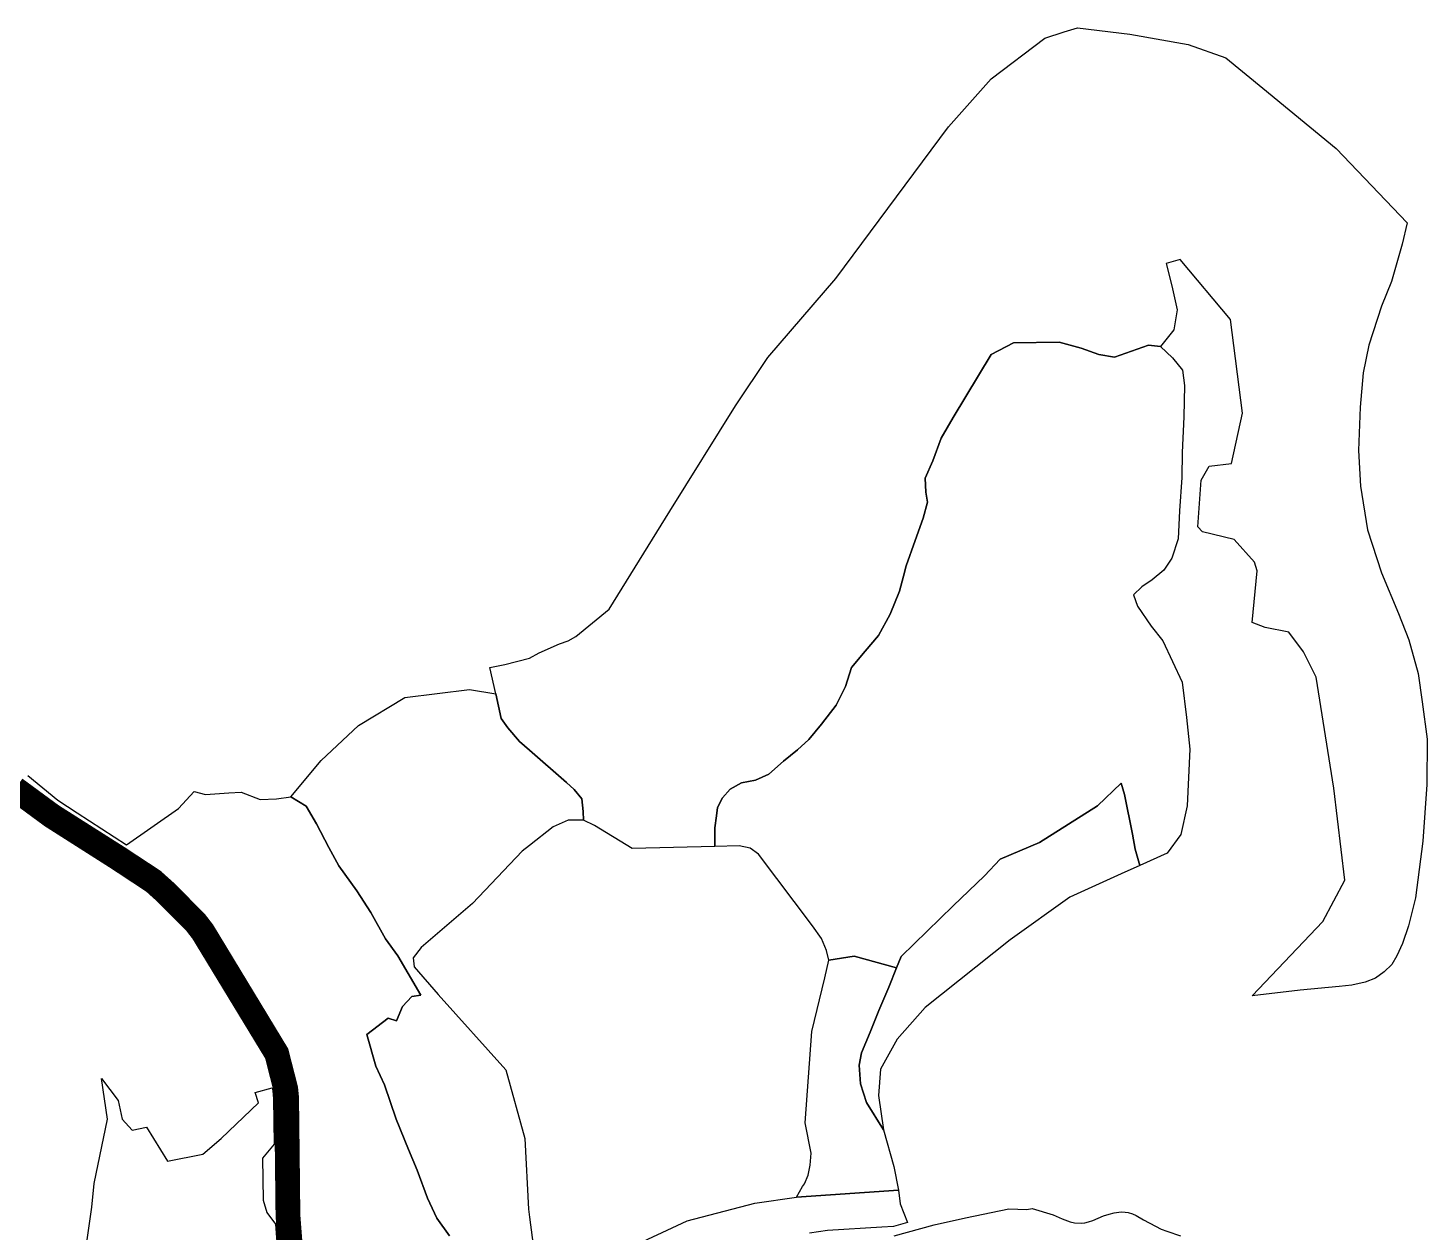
# Model space of a CAD drawing. Header units: millimetres. Extents: x 35444746 to 35449000, y 3482000 to 3488437.
# Drawn here: x 35447917.9 to 35448146.9, y 3487617.1 to 3487814.3 of the extents above; entities that cross this region are included whole.
import ezdxf

# ---------------------------------------------------------------- set-up
doc = ezdxf.new("R2010")
doc.units = ezdxf.units.MM
doc.linetypes.add('X3', pattern=[5, 4, -1])
for name, color, linetype, true_color in [('0203.02旱地整理', 9, 'Continuous', 0x808080), ('0204.02水田整理', 9, 'Continuous', 0x808080), ('0302.02田间道路工程', 6, 'X3', 0xff00ff)]:
    doc.layers.add(name, color=color, linetype=linetype, true_color=true_color)

msp = doc.modelspace()

# ---------------------------------------------------------------- linework, layer by layer
at = {"layer": '0203.02旱地整理', "color": 41}
for points in [[(35448143.660047, 3487782.428045), (35448142.878, 3487778.935), (35448141.108, 3487772.793), (35448139.462, 3487768.759), (35448137.381, 3487762.38), (35448136.472, 3487757.872), (35448135.961, 3487752.233), (35448135.738, 3487745.116), (35448136.033, 3487739.31), (35448137.207, 3487732.129), (35448139.481, 3487725.089), (35448142.268, 3487718.469), (35448143.939, 3487714.11), (35448145.477, 3487708.629), (35448146.156, 3487703.991), (35448146.933, 3487697.858), (35448146.897, 3487690.439), (35448146.24, 3487681.155), (35448145.032, 3487671.9), (35448143.881, 3487667.309), (35448142.899, 3487664.411), (35448142.002, 3487662.399), (35448141.188, 3487660.951), (35448139.892, 3487659.748), (35448138.516, 3487658.706), (35448136.82, 3487658.07), (35448134.64, 3487657.596), (35448132.542, 3487657.365), (35448126.168, 3487656.751), (35448118.308, 3487655.812), (35448129.86, 3487668.016), (35448133.455, 3487674.789), (35448131.677, 3487689.86), (35448128.779, 3487708.031), (35448126.701, 3487712.157), (35448124.296, 3487715.396), (35448120.427, 3487716.141), (35448118.332, 3487716.959), (35448119.116, 3487725.443), (35448118.687, 3487726.866), (35448115.373, 3487730.585), (35448110.188, 3487731.83), (35448109.392, 3487732.663), (35448109.951, 3487740.306), (35448111.258, 3487742.568), (35448114.914, 3487743.011), (35448116.734, 3487751.252), (35448114.765, 3487766.57), (35448106.514, 3487776.425), (35448104.228, 3487775.744), (35448105.133, 3487772.112), (35448106.05, 3487768.195), (35448105.49, 3487764.897), (35448103.281, 3487762.195), (35448101.33, 3487762.367), (35448095.791, 3487760.442), (35448093.23, 3487760.839), (35448090.306, 3487761.911), (35448086.732, 3487762.904), (35448079.247, 3487762.778), (35448075.577, 3487760.844), (35448069.344, 3487750.542), (35448067.375, 3487747.135), (35448066.024, 3487743.428), (35448064.79, 3487740.587), (35448064.861, 3487738.31), (35448065.178, 3487736.682), (35448064.443, 3487734.071), (35448063.123, 3487730.414), (35448061.667, 3487726.236), (35448061.218, 3487724.552), (35448060.565, 3487722.1), (35448059.027, 3487718.323), (35448057.135, 3487714.827), (35448054.949, 3487712.273), (35448052.735, 3487709.593), (35448051.741, 3487706.499), (35448050.177, 3487703.409), (35448047.797, 3487700.322), (35448045.747, 3487697.804), (35448043.863, 3487696.101), (35448041.571, 3487694.237), (35448039.196, 3487692.129), (35448036.99, 3487691.161), (35448034.705, 3487690.683), (35448032.845, 3487689.668), (35448031.592, 3487688.231), (35448030.768, 3487686.683), (35448030.598, 3487685.296), (35448030.344, 3487683.338), (35448030.344, 3487680.302), (35448016.812, 3487679.954), (35448010.631, 3487683.713), (35448008.841, 3487684.612), (35448008.778, 3487686.026), (35448008.558, 3487688.069), (35448007.313, 3487689.608), (35448006.063, 3487690.762), (35448000, 3487696.064), (35447998.366, 3487697.494), (35447996.442, 3487699.706), (35447995.383, 3487701.244), (35447994.477, 3487705.263), (35447993.528, 3487709.614), (35447995.953942, 3487710.069228), (35448000.000129, 3487711.105771), (35448001.563, 3487711.986), (35448004.885228, 3487713.475081), (35448006.342177, 3487713.993094), (35448007.607, 3487714.666), (35448013.056, 3487719.142), (35448022.968, 3487735.2), (35448033.716, 3487752.433), (35448039.031, 3487760.388), (35448050.167, 3487773.298), (35448068.596, 3487798.154), (35448075.558315, 3487806.022237), (35448084.379, 3487812.664), (35448087.537899, 3487813.721355), (35448089.720396, 3487814.343953), (35448098.295341, 3487813.331939), (35448107.825978, 3487811.639939), (35448113.970063, 3487809.460948), (35448120.060089, 3487804.469927), (35448132.070269, 3487794.586718)], [(35448143.660047, 3487782.428045), (35448142.878, 3487778.935), (35448141.108, 3487772.793), (35448139.462, 3487768.759), (35448137.381, 3487762.38), (35448136.472, 3487757.872), (35448135.961, 3487752.233), (35448135.738, 3487745.116), (35448136.033, 3487739.31), (35448137.207, 3487732.129), (35448139.481, 3487725.089), (35448142.268, 3487718.469), (35448143.939, 3487714.11), (35448145.477, 3487708.629), (35448146.156, 3487703.991), (35448146.933, 3487697.858), (35448146.897, 3487690.439), (35448146.24, 3487681.155), (35448145.032, 3487671.9), (35448143.881, 3487667.309), (35448142.899, 3487664.411), (35448142.002, 3487662.399), (35448141.188, 3487660.951), (35448139.892, 3487659.748), (35448138.516, 3487658.706), (35448136.82, 3487658.07), (35448134.64, 3487657.596), (35448132.542, 3487657.365), (35448126.168, 3487656.751), (35448118.308, 3487655.812), (35448129.86, 3487668.016), (35448133.455, 3487674.789), (35448131.677, 3487689.86), (35448128.779, 3487708.031), (35448126.701, 3487712.157), (35448124.296, 3487715.396), (35448120.427, 3487716.141), (35448118.332, 3487716.959), (35448119.116, 3487725.443), (35448118.687, 3487726.866), (35448115.373, 3487730.585), (35448110.188, 3487731.83), (35448109.392, 3487732.663), (35448109.951, 3487740.306), (35448111.258, 3487742.568), (35448114.914, 3487743.011), (35448116.734, 3487751.252), (35448114.765, 3487766.57), (35448106.514, 3487776.425), (35448104.228, 3487775.744), (35448105.133, 3487772.112), (35448106.05, 3487768.195), (35448105.49, 3487764.897), (35448103.281, 3487762.195), (35448101.33, 3487762.367), (35448095.791, 3487760.442), (35448093.23, 3487760.839), (35448090.306, 3487761.911), (35448086.732, 3487762.904), (35448079.247, 3487762.778), (35448075.577, 3487760.844), (35448069.344, 3487750.542), (35448067.375, 3487747.135), (35448066.024, 3487743.428), (35448064.79, 3487740.587), (35448064.861, 3487738.31), (35448065.178, 3487736.682), (35448064.443, 3487734.071), (35448063.123, 3487730.414), (35448061.667, 3487726.236), (35448061.218, 3487724.552), (35448060.565, 3487722.1), (35448059.027, 3487718.323), (35448057.135, 3487714.827), (35448054.949, 3487712.273), (35448052.735, 3487709.593), (35448051.741, 3487706.499), (35448050.177, 3487703.409), (35448047.797, 3487700.322), (35448045.747, 3487697.804), (35448043.863, 3487696.101), (35448041.571, 3487694.237), (35448039.196, 3487692.129), (35448036.99, 3487691.161), (35448034.705, 3487690.683), (35448032.845, 3487689.668), (35448031.592, 3487688.231), (35448030.768, 3487686.683), (35448030.598, 3487685.296), (35448030.344, 3487683.338), (35448030.344, 3487680.302), (35448016.812, 3487679.954), (35448010.631, 3487683.713), (35448008.841, 3487684.612), (35448008.778, 3487686.026), (35448008.558, 3487688.069), (35448007.313, 3487689.608), (35448006.063, 3487690.762), (35448000, 3487696.064), (35447998.366, 3487697.494), (35447996.442, 3487699.706), (35447995.383, 3487701.244), (35447994.477, 3487705.263), (35447993.528, 3487709.614), (35447995.953942, 3487710.069228), (35448000.000129, 3487711.105771), (35448001.563, 3487711.986), (35448004.885228, 3487713.475081), (35448006.342177, 3487713.993094), (35448007.607, 3487714.666), (35448013.056, 3487719.142), (35448022.968, 3487735.2), (35448033.716, 3487752.433), (35448039.031, 3487760.388), (35448050.167, 3487773.298), (35448068.596, 3487798.154), (35448075.558315, 3487806.022237), (35448084.379, 3487812.664), (35448087.537899, 3487813.721355), (35448089.720396, 3487814.343953), (35448098.295341, 3487813.331939), (35448107.825978, 3487811.639939), (35448113.970063, 3487809.460948), (35448120.060089, 3487804.469927), (35448132.070269, 3487794.586718)], [(35448099.913, 3487677.174), (35448096.883, 3487675.809), (35448088.47, 3487671.964), (35448078.713, 3487664.999), (35448064.765, 3487653.936), (35448060.178, 3487648.745), (35448057.466, 3487643.79), (35448057.119, 3487639.474), (35448057.967, 3487633.858), (35448055.161, 3487638.378), (35448054.196, 3487641.402), (35448053.993, 3487644.444), (35448054.357, 3487646.505), (35448055.761, 3487649.847), (35448057.167, 3487653.433), (35448058.819, 3487657.264), (35448060.093006, 3487660.436016), (35448060.827, 3487662.263), (35448069.378, 3487670.558), (35448074.506, 3487675.456), (35448077.055, 3487678.183), (35448083.504, 3487680.951), (35448092.998, 3487686.947), (35448096.875, 3487690.643), (35448097.396, 3487688.811), (35448098.693, 3487682.312), (35448099.136, 3487679.867)], [(35448099.913, 3487677.174), (35448096.883, 3487675.809), (35448088.47, 3487671.964), (35448078.713, 3487664.999), (35448064.765, 3487653.936), (35448060.178, 3487648.745), (35448057.466, 3487643.79), (35448057.119, 3487639.474), (35448057.967, 3487633.858), (35448055.161, 3487638.378), (35448054.196, 3487641.402), (35448053.993, 3487644.444), (35448054.357, 3487646.505), (35448055.761, 3487649.847), (35448057.167, 3487653.433), (35448058.819, 3487657.264), (35448060.093006, 3487660.436016), (35448060.827, 3487662.263), (35448069.378, 3487670.558), (35448074.506, 3487675.456), (35448077.055, 3487678.183), (35448083.504, 3487680.951), (35448092.998, 3487686.947), (35448096.875, 3487690.643), (35448097.396, 3487688.811), (35448098.693, 3487682.312), (35448099.136, 3487679.867)], [(35448049.022, 3487661.645), (35448053.147, 3487662.335), (35448060.093006, 3487660.436016), (35448058.819, 3487657.264), (35448057.167, 3487653.433), (35448055.761, 3487649.847), (35448054.357, 3487646.505), (35448053.993, 3487644.444), (35448054.196, 3487641.402), (35448055.161, 3487638.378), (35448057.967, 3487633.858), (35448059.669, 3487627.895), (35448060.383, 3487623.982), (35448043.715, 3487622.827), (35448044.696, 3487624.616), (35448045.036, 3487625.007), (35448045.609, 3487626.472), (35448045.938, 3487628.1), (35448046.105, 3487630.054), (35448045.138, 3487635.024), (35448046.229, 3487650.005), (35448048.364, 3487658.796)], [(35448049.022, 3487661.645), (35448053.147, 3487662.335), (35448060.093006, 3487660.436016), (35448058.819, 3487657.264), (35448057.167, 3487653.433), (35448055.761, 3487649.847), (35448054.357, 3487646.505), (35448053.993, 3487644.444), (35448054.196, 3487641.402), (35448055.161, 3487638.378), (35448057.967, 3487633.858), (35448059.669, 3487627.895), (35448060.383, 3487623.982), (35448043.715, 3487622.827), (35448044.696, 3487624.616), (35448045.036, 3487625.007), (35448045.609, 3487626.472), (35448045.938, 3487628.1), (35448046.105, 3487630.054), (35448045.138, 3487635.024), (35448046.229, 3487650.005), (35448048.364, 3487658.796)]]:
    msp.add_lwpolyline(points, close=True, dxfattribs=at)
for points in [[(35447917.847729, 3487691.919673), (35447922.768, 3487687.853), (35447925.942257, 3487685.783833), (35447934.007, 3487680.528), (35447942.506, 3487686.519), (35447945.100148, 3487689.313957), (35447946.930014, 3487688.78682), (35447950.772991, 3487689.076155), (35447952.782, 3487689.19), (35447955.89102, 3487687.983547), (35447958.598113, 3487688.105014), (35447960.936, 3487688.404), (35447963.425, 3487686.866), (35447965.124, 3487684.019), (35447967.147, 3487680.116), (35447968.754, 3487677.109), (35447971.752, 3487673.041), (35447974.01, 3487669.46), (35447976.431, 3487665.145), (35447978.458, 3487662.377), (35447982.197, 3487655.956), (35447980.734, 3487655.715), (35447979.187, 3487654.093), (35447978.199, 3487651.725), (35447976.831, 3487652.14), (35447973.378, 3487649.506), (35447974.822, 3487644.328), (35447976.279, 3487641.263), (35447978.14, 3487635.626), (35447980.172, 3487630.671), (35447981.612, 3487627.264), (35447983.297, 3487622.661), (35447984.823, 3487619.43), (35447986.9, 3487616.525)], [(35447917.847729, 3487691.919673), (35447922.768, 3487687.853), (35447925.942257, 3487685.783833), (35447934.007, 3487680.528), (35447942.506, 3487686.519), (35447945.100148, 3487689.313957), (35447946.930014, 3487688.78682), (35447950.772991, 3487689.076155), (35447952.782, 3487689.19), (35447955.89102, 3487687.983547), (35447958.598113, 3487688.105014), (35447960.936, 3487688.404), (35447963.425, 3487686.866), (35447965.124, 3487684.019), (35447967.147, 3487680.116), (35447968.754, 3487677.109), (35447971.752, 3487673.041), (35447974.01, 3487669.46), (35447976.431, 3487665.145), (35447978.458, 3487662.377), (35447982.197, 3487655.956), (35447980.734, 3487655.715), (35447979.187, 3487654.093), (35447978.199, 3487651.725), (35447976.831, 3487652.14), (35447973.378, 3487649.506), (35447974.822, 3487644.328), (35447976.279, 3487641.263), (35447978.14, 3487635.626), (35447980.172, 3487630.671), (35447981.612, 3487627.264), (35447983.297, 3487622.661), (35447984.823, 3487619.43), (35447986.9, 3487616.525)], [(35447963.048684, 3487611.490371), (35447962.420693, 3487619.933554), (35447962.305441, 3487630.122118), (35447962.164454, 3487639.208111), (35447962.021991, 3487640.93584), (35447960.454213, 3487647.107832), (35447948.100941, 3487667.445162), (35447946.7801, 3487669.15512), (35447941.806065, 3487674.14881), (35447939.712087, 3487676.051261), (35447933.620206, 3487680.069341), (35447922.886534, 3487686.900021), (35447916.96337, 3487691.261911)], [(35447963.048684, 3487611.490371), (35447962.420693, 3487619.933554), (35447962.305441, 3487630.122118), (35447962.164454, 3487639.208111), (35447962.021991, 3487640.93584), (35447960.454213, 3487647.107832), (35447948.100941, 3487667.445162), (35447946.7801, 3487669.15512), (35447941.806065, 3487674.14881), (35447939.712087, 3487676.051261), (35447933.620206, 3487680.069341), (35447922.886534, 3487686.900021), (35447916.96337, 3487691.261911)], [(35447927.346619, 3487614.307996), (35447928.335619, 3487621.211996), (35447928.750619, 3487625.111996), (35447930.894619, 3487635.634996), (35447929.914, 3487642.27), (35447932.672, 3487638.661), (35447933.299, 3487635.634), (35447934.964, 3487633.822), (35447937.278, 3487634.324), (35447940.704, 3487628.718), (35447946.502, 3487629.902), (35447949.498, 3487632.469), (35447955.609, 3487638.306), (35447955.107, 3487639.989), (35447957.851704, 3487640.73942), (35447957.973587, 3487640.259593), (35447958.076782, 3487639.008091), (35447958.19257, 3487631.546111), (35447956.299272, 3487629.215046), (35447956.403869, 3487622.350738), (35447956.96849, 3487620.314265), (35447958.432414, 3487618.410229), (35447959.616743, 3487602.487221)], [(35447927.346619, 3487614.307996), (35447928.335619, 3487621.211996), (35447928.750619, 3487625.111996), (35447930.894619, 3487635.634996), (35447929.914, 3487642.27), (35447932.672, 3487638.661), (35447933.299, 3487635.634), (35447934.964, 3487633.822), (35447937.278, 3487634.324), (35447940.704, 3487628.718), (35447946.502, 3487629.902), (35447949.498, 3487632.469), (35447955.609, 3487638.306), (35447955.107, 3487639.989), (35447957.851704, 3487640.73942), (35447957.973587, 3487640.259593), (35447958.076782, 3487639.008091), (35447958.19257, 3487631.546111), (35447956.299272, 3487629.215046), (35447956.403869, 3487622.350738), (35447956.96849, 3487620.314265), (35447958.432414, 3487618.410229), (35447959.616743, 3487602.487221)], [(35448059.705, 3487616.542), (35448066.271, 3487618.319), (35448071.39, 3487619.476), (35448078.45, 3487620.945), (35448081.421, 3487620.836), (35448082.279, 3487620.98), (35448085.725, 3487619.931), (35448087.224, 3487619.282), (35448088.535, 3487618.818), (35448089.24, 3487618.663), (35448090.326, 3487618.584), (35448090.916, 3487618.657), (35448091.526, 3487618.802), (35448092.211, 3487619.035), (35448093.99, 3487619.776), (35448094.872, 3487620.071), (35448095.72, 3487620.291), (35448096.882, 3487620.433), (35448097.504, 3487620.4), (35448097.98, 3487620.318), (35448098.706, 3487620.118), (35448099.31, 3487619.864), (35448100.497, 3487619.159), (35448102.487, 3487618.077), (35448103.436, 3487617.624), (35448104.318, 3487617.264), (35448106.6, 3487616.494)], [(35448059.705, 3487616.542), (35448066.271, 3487618.319), (35448071.39, 3487619.476), (35448078.45, 3487620.945), (35448081.421, 3487620.836), (35448082.279, 3487620.98), (35448085.725, 3487619.931), (35448087.224, 3487619.282), (35448088.535, 3487618.818), (35448089.24, 3487618.663), (35448090.326, 3487618.584), (35448090.916, 3487618.657), (35448091.526, 3487618.802), (35448092.211, 3487619.035), (35448093.99, 3487619.776), (35448094.872, 3487620.071), (35448095.72, 3487620.291), (35448096.882, 3487620.433), (35448097.504, 3487620.4), (35448097.98, 3487620.318), (35448098.706, 3487620.118), (35448099.31, 3487619.864), (35448100.497, 3487619.159), (35448102.487, 3487618.077), (35448103.436, 3487617.624), (35448104.318, 3487617.264), (35448106.6, 3487616.494)]]:
    msp.add_lwpolyline(points, dxfattribs=at)
at = {"layer": '0204.02水田整理', "color": 51}
msp.add_lwpolyline([(35448103.281, 3487762.195), (35448105.262, 3487760.337), (35448106.878, 3487758.297), (35448107.228, 3487755.799), (35448107.122, 3487750.679), (35448106.849, 3487744.829), (35448106.785, 3487740.713), (35448106.434, 3487735.271), (35448106.205, 3487730.673), (35448105.133, 3487727.511), (35448103.825, 3487725.568), (35448101.949, 3487723.953), (35448100.24, 3487722.836), (35448098.894, 3487721.507), (35448099.537, 3487719.645), (35448101.76, 3487716.343), (35448103.701, 3487713.973), (35448106.842, 3487707.204), (35448107.546, 3487701.423), (35448108.091, 3487696.212), (35448107.639, 3487686.937), (35448106.639, 3487682.222), (35448104.384, 3487679.189), (35448099.913, 3487677.174), (35448099.136, 3487679.867), (35448098.693, 3487682.312), (35448097.396, 3487688.811), (35448096.875, 3487690.643), (35448092.998, 3487686.947), (35448083.504, 3487680.951), (35448077.055, 3487678.183), (35448074.506, 3487675.456), (35448069.378, 3487670.558), (35448060.827, 3487662.263), (35448060.093006, 3487660.436016), (35448053.147, 3487662.335), (35448049.022, 3487661.645), (35448048.618, 3487663.274), (35448047.808, 3487665.23), (35448046.346, 3487667.269), (35448037.495, 3487679.014), (35448036.112, 3487679.995), (35448034.322, 3487680.405), (35448030.344, 3487680.302), (35448030.344, 3487683.338), (35448030.598, 3487685.296), (35448030.768, 3487686.683), (35448031.592, 3487688.231), (35448032.845, 3487689.668), (35448034.705, 3487690.683), (35448036.99, 3487691.161), (35448039.196, 3487692.129), (35448041.571, 3487694.237), (35448043.863, 3487696.101), (35448045.747, 3487697.804), (35448047.797, 3487700.322), (35448050.177, 3487703.409), (35448051.741, 3487706.499), (35448052.735, 3487709.593), (35448054.949, 3487712.273), (35448057.135, 3487714.827), (35448059.027, 3487718.323), (35448060.565, 3487722.1), (35448061.218, 3487724.552), (35448061.667, 3487726.236), (35448063.123, 3487730.414), (35448064.443, 3487734.071), (35448065.178, 3487736.682), (35448064.861, 3487738.31), (35448064.79, 3487740.587), (35448066.024, 3487743.428), (35448067.375, 3487747.135), (35448069.344, 3487750.542), (35448075.577, 3487760.844), (35448079.247, 3487762.778), (35448086.732, 3487762.904), (35448090.306, 3487761.911), (35448093.23, 3487760.839), (35448095.791, 3487760.442), (35448101.33, 3487762.367)], close=True, dxfattribs=at)
for points in [[(35447986.9, 3487616.525), (35447984.823, 3487619.43), (35447983.297, 3487622.661), (35447981.612, 3487627.264), (35447980.172, 3487630.671), (35447978.14, 3487635.626), (35447976.279, 3487641.263), (35447974.822, 3487644.328), (35447973.378, 3487649.506), (35447976.831, 3487652.14), (35447978.199, 3487651.725), (35447979.187, 3487654.093), (35447980.734, 3487655.715), (35447982.197, 3487655.956), (35447978.458, 3487662.377), (35447976.431, 3487665.145), (35447974.01, 3487669.46), (35447971.752, 3487673.041), (35447968.754, 3487677.109), (35447967.147, 3487680.116), (35447965.124, 3487684.019), (35447963.425, 3487686.866), (35447960.936, 3487688.404), (35447965.9, 3487694.37), (35447972.009135, 3487700.075082), (35447979.598984, 3487704.687133), (35447990.161, 3487705.976), (35447994.477, 3487705.263), (35447995.383, 3487701.244), (35447996.442, 3487699.706), (35447998.366, 3487697.494), (35448000, 3487696.064), (35448006.063, 3487690.762), (35448007.313, 3487689.608), (35448008.558, 3487688.069), (35448008.778, 3487686.026), (35448008.841, 3487684.612), (35448006.317, 3487684.618), (35448003.872, 3487683.483), (35448000, 3487680.436), (35447998.814, 3487679.503), (35447990.653, 3487670.969), (35447982.25, 3487663.739), (35447980.943, 3487662.032), (35447981.103, 3487660.566), (35447985.016, 3487656.046), (35447996.135, 3487643.686), (35447999.205, 3487632.445), (35447999.832, 3487620.884), (35448000, 3487619.597), (35448000.874, 3487612.904)], [(35448007.218, 3487610.285), (35448025.797, 3487618.957), (35448036.875, 3487621.864), (35448043.715, 3487622.827), (35448060.383, 3487623.982), (35448060.698, 3487621.781), (35448061.885, 3487618.688), (35448059.571, 3487618.062), (35448057.67, 3487617.956), (35448048.76, 3487617.388), (35448045.832, 3487616.925)]]:
    msp.add_lwpolyline(points, dxfattribs=at)
at = {"layer": '0302.02田间道路工程', "color": 1, "linetype": 'Continuous', "const_width": 4, "flags": 128}
msp.add_lwpolyline([(35447915.726084, 3487689.689274), (35447921.755368, 3487685.249236), (35447932.532651, 3487678.390803), (35447938.481721, 3487674.466918), (35447940.42426, 3487672.702055), (35447945.274264, 3487667.832885), (35447946.449704, 3487666.311163), (35447958.589462, 3487646.325344), (35447960.042468, 3487640.60518), (35447960.165731, 3487639.110308), (35447960.305617, 3487630.095292), (35447960.421533, 3487619.847984), (35447961.716032, 3487602.44378)], dxfattribs=at)

doc.saveas('drawing.dxf')
